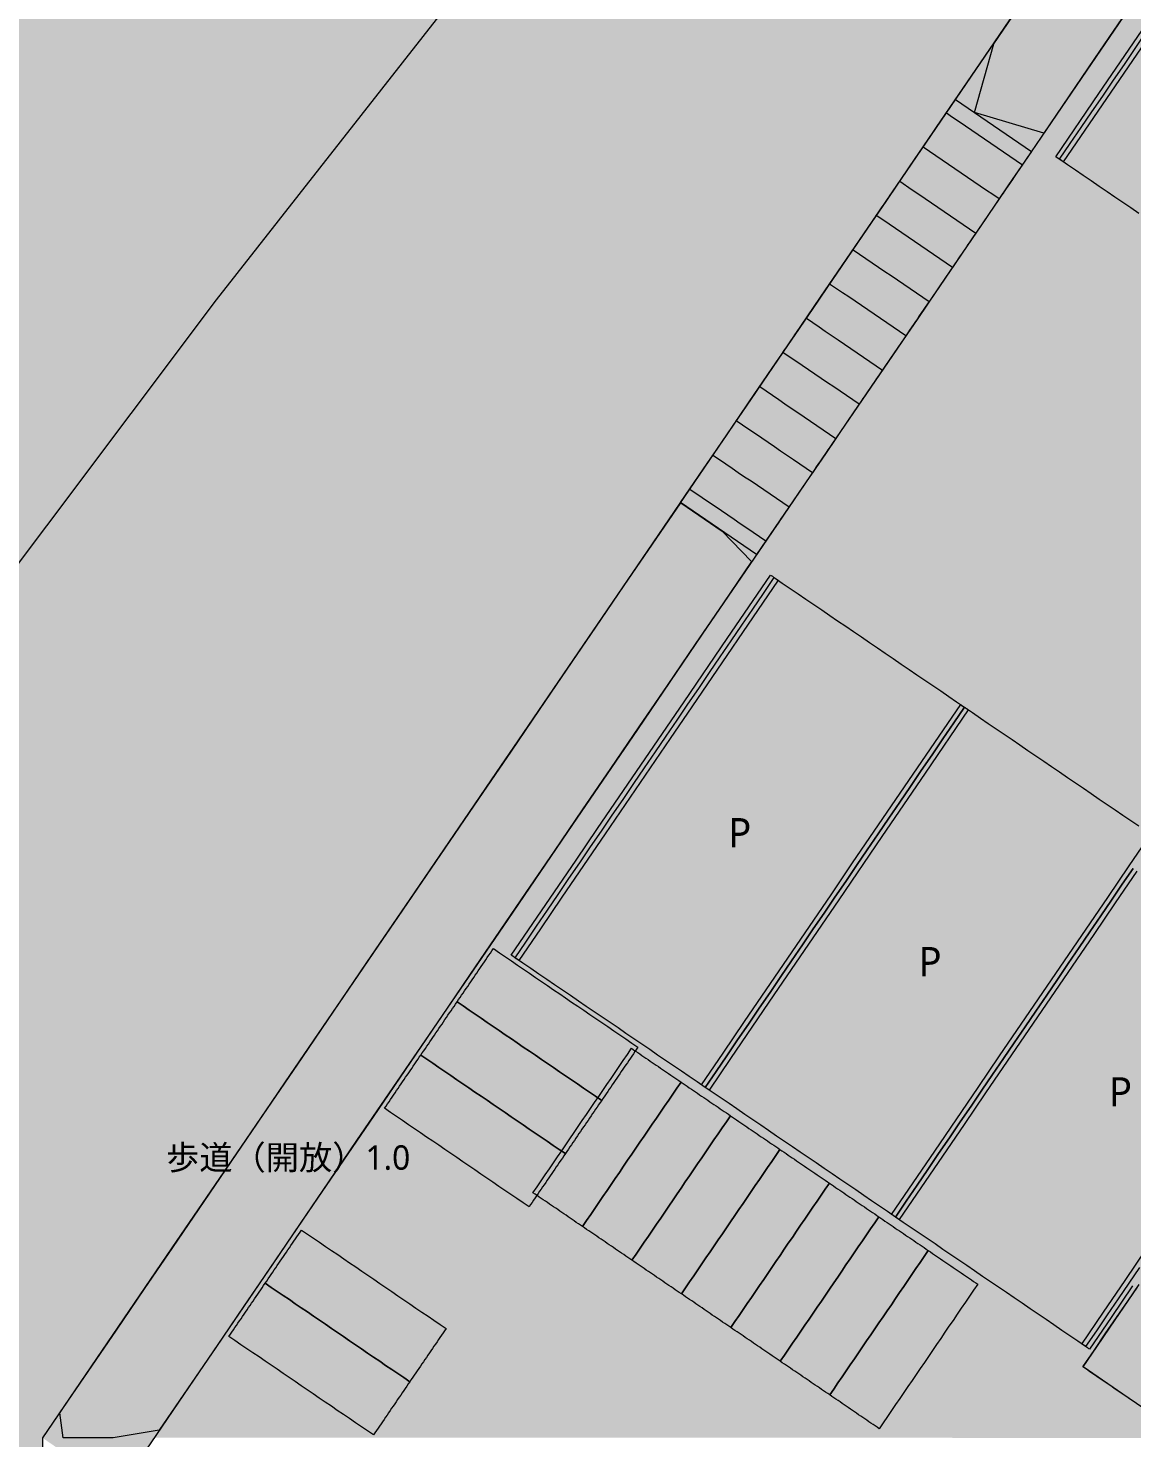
# Model space of a CAD drawing. Header units: millimetres. Extents: x -146962 to 322503, y -183624 to 284367.
# Drawn here: x 55445 to 67431, y 41401 to 56718 of the extents above; entities that cross this region are included whole.
import ezdxf

# ---------------------------------------------------------------- set-up
doc = ezdxf.new("R2010")
doc.units = ezdxf.units.MM
for name, color, linetype, lineweight in [('06_部屋の色', 8, 'Continuous', 0), ('30_敷地・外構', 8, 'Continuous', 9), ('60_部屋名・面積', 7, 'Continuous', 13)]:
    doc.layers.add(name, color=color, linetype=linetype, lineweight=lineweight)
doc.styles.add('JP', font='NotoSansCJKjp-Regular.otf')

msp = doc.modelspace()

# ---------------------------------------------------------------- hatches: boundary and pattern name
at = {"layer": '06_部屋の色'}
msp.add_hatch(color=8, dxfattribs=at).paths.add_polyline_path([(55602, 41399), (72499, 66190), (73325, 65623), (56429, 40831)])
at = {"layer": '06_部屋の色', "true_color": 0xd8d8d4}
msp.add_hatch(color=8, dxfattribs=at).paths.add_polyline_path([(72649, 57625), (72649, 57625), (72649, 57625), (72649, 57625), (72649, 57625), (72649, 57625), (72649, 57625), (72649, 57625), (72649, 57625), (72643, 57617), (72643, 57617), (72643, 57617), (72643, 57617), (72643, 57617), (72643, 57617), (72643, 57617), (72643, 57617), (72300, 57122), (72300, 57122), (72300, 57122), (72300, 57122), (72300, 57122), (72300, 57122), (72300, 57122), (72300, 57122), (72300, 57122), (72300, 57122), (72308, 57116), (72308, 57116), (72308, 57116), (72308, 57116), (72308, 57116), (72308, 57116), (72308, 57116), (73335, 56415), (70524, 52287), (70524, 52287), (70524, 52287), (70524, 52287), (70524, 52287), (70524, 52287), (70524, 52287), (70524, 52287), (70524, 52287), (70524, 52287), (70518, 52279), (70518, 52279), (70518, 52279), (70518, 52279), (70518, 52279), (70518, 52279), (70518, 52279), (73658, 50139), (67609, 41265), (67601, 41400), (67601, 41400), (67601, 41400), (67601, 41400), (67601, 41400), (67601, 41400), (67601, 41400), (67601, 41400), (67601, 41400), (67601, 41400), (67601, 41400), (67601, 41400), (67601, 41400), (67601, 41400), (67601, 41400), (67601, 41400), (67601, 41400), (56819, 41402), (69831, 60492), (70000, 60383), (70000, 60383), (70000, 60383), (70000, 60383), (70000, 60383), (70000, 60383), (70000, 60383), (70000, 60383), (70000, 60383), (70000, 60383), (70000, 60383), (70000, 60383), (70000, 60383), (70000, 60383), (70000, 60383), (70000, 60383), (70000, 60383), (72330, 63794), (72370, 63699), (72370, 63699), (72370, 63699), (72370, 63699), (72447, 63523), (72447, 63523), (72447, 63523), (72447, 63523), (72503, 63401), (72503, 63401), (72503, 63401), (72503, 63401), (72594, 63227), (72594, 63227), (72594, 63227), (72594, 63227), (72657, 63113), (72657, 63113), (72657, 63113), (72657, 63113), (72768, 62948), (72768, 62948), (72768, 62948), (72762, 62940), (72831, 62834), (72831, 62834), (72831, 62834), (72831, 62834), (72949, 62676), (72949, 62676), (72949, 62676), (72949, 62676), (73032, 62572), (73032, 62572), (73032, 62572), (73032, 62572), (73149, 62414), (73149, 62414), (73149, 62414), (73149, 62414), (73239, 62318), (73239, 62318), (73239, 62318), (73239, 62318), (73376, 62170), (73376, 62170), (73376, 62170), (73376, 62170), (73472, 62081), (73472, 62081), (73472, 62081), (73472, 62081), (73608, 61947), (73608, 61947), (73608, 61947), (73608, 61947), (73712, 61852), (73712, 61852), (73712, 61852), (73712, 61852), (73837, 61753), (73837, 61753), (73845, 61746), (73845, 61746), (73845, 61746), (73845, 61746), (73845, 61746), (73845, 61746), (73845, 61746), (73845, 61746), (73845, 61746), (73845, 61746), (73845, 61746), (73845, 61746), (73845, 61746), (73845, 61746), (73838, 61739), (73789, 61676), (73782, 61668), (73782, 61668), (73782, 61668), (73782, 61668), (73782, 61668), (73782, 61668), (73782, 61668), (73782, 61668), (73782, 61668), (73782, 61668), (73782, 61668), (73782, 61668), (73782, 61668), (73782, 61668), (73790, 61662), (73790, 61662), (73790, 61662), (73790, 61662), (73790, 61662), (74850, 60857)])
at = {"layer": '06_部屋の色', "true_color": 0x8e8e8a}
msp.add_hatch(color=8, dxfattribs=at).paths.add_polyline_path([(62529, 51568), (65510, 55943), (66343, 55383), (63355, 51000)])
at = {"layer": '06_部屋の色', "true_color": 0xf4f4f2}
for points in [[(65260, 55576), (65510, 55943), (66343, 55383), (66089, 55011)], [(64753, 54833), (65007, 55205), (65836, 54640), (65582, 54268)], [(64247, 54089), (64500, 54461), (65329, 53896), (65075, 53524)], [(63740, 53345), (63993, 53717), (64822, 53152), (64568, 52781)], [(63233, 52602), (63486, 52973), (64315, 52409), (64061, 52037)], [(62726, 51858), (62979, 52230), (63808, 51665), (63554, 51293)]]:
    msp.add_hatch(color=8, dxfattribs=at).paths.add_polyline_path(points)
at = {"layer": '30_敷地・外構'}
h = msp.add_hatch(color=8, dxfattribs=at)
h.paths.add_polyline_path([(-146962, 100544), (-108820, 189230), (-89283, 219877), (-87725, 222013), (-1960, 282350), (173184, 284367), (239072, 242938), (278732, 206219), (322503, 161507), (317095, -23425), (276188, -120904), (271912, -124752), (168970, -173180), (164529, -174704), (127796, -180333), (116091, -181839), (95830, -183624), (64542, -179082), (39436, -174835), (16841, -169718), (9303, -167782), (-59261, -128453), (-89342, -103738), (-132033, -30896), (-136480, -13512), (-141643, 9224), (-142349, 13012)])
h.paths.add_polyline_path([(85595, 85407), (55599, 41400), (55600, 29403), (10600, 29406), (10598, 1220), (163596, 1211), (163597, 29397), (118597, 29399), (118601, 85402)], flags=0)
h = msp.add_hatch(color=8, dxfattribs=at)
h.paths.add_polyline_path([(-122840, 122342), (-124832, 122200), (-125382, 127185), (-119143, 127611), (-110204, 126060), (-101386, 139829), (-111815, 146871), (-125387, 127191), (-128303, 127483), (-112865, 149880), (-97949, 139821), (-106558, 126363), (-96155, 124558), (-84181, 143578), (-81225, 142196), (-92705, 123956), (-85846, 122758), (-73839, 118944), (-70247, 120728), (-33699, 176217), (-24629, 169820), (-24100, 170888), (-27029, 174727), (-57116, 196500), (-72067, 207856), (-85148, 217060), (-84173, 218398), (-71137, 209025), (-56225, 197700), (-26154, 175940), (-20805, 169526), (-15970, 162255), (-12465, 158611), (-6134, 155824), (3424, 152451), (17670, 141847), (27443, 134457), (31782, 127735), (35710, 124737), (44841, 118867), (53137, 112269), (69058, 98454), (76931, 96076), (84316, 96975), (105584, 97704), (108980, 99628), (111620, 98947), (128503, 110998), (139073, 119227), (141070, 121111), (142079, 120500), (153772, 135698), (164346, 148204), (186381, 173802), (201679, 193130), (206641, 199176), (222524, 219930), (233590, 234002), (233380, 235652), (233479, 239339), (236017, 238953), (239434, 235443), (244858, 229058), (246428, 227145), (247785, 225733), (250143, 223717), (257187, 217859), (260140, 215050), (266581, 208738), (268525, 207422), (269565, 206786), (273555, 203995), (275243, 202635), (273766, 200330), (249472, 171828), (244460, 168467), (219590, 134888), (219281, 130289), (222309, 127382), (218328, 122378), (201013, 135474), (205076, 139748), (209934, 136395), (214219, 137154), (239075, 170297), (245309, 174359), (262141, 194027), (264348, 196656), (264229, 202071), (260868, 200548), (254364, 197480), (239220, 189107), (237483, 188497), (235341, 188181), (232949, 188066), (226535, 188210), (218404, 187803), (215398, 187511), (203373, 188731), (197600, 180155), (208370, 176073), (207498, 173759), (196008, 178107), (167764, 145281), (157252, 132853), (148185, 121295), (146164, 118673), (139513, 111902), (132794, 105977), (126709, 101170), (116615, 94169), (117216, 92845), (224067, 96365), (282091, 96336), (282085, 91837), (240329, 91869), (237220, 88796), (231844, 89407), (229114, 91872), (224145, 91875), (162162, 89837), (118595, 88297), (118595, 85402), (85595, 85407), (55599, 41400), (55599, 41185), (50893, 31639), (49834, 29018), (49720, 26021), (53022, -14688), (60478, -14422), (115138, -13511), (181453, -12083), (276538, -9682), (281614, -9606), (282929, -20581), (297016, -54962), (193104, -65584), (200361, -105231), (160998, -112555), (160161, -111647), (154190, -113445), (158337, -127436), (163073, -143732), (181853, -141520), (205595, -139015), (210124, -137839), (211550, -143661), (206667, -144936), (182518, -147474), (139395, -153205), (83173, -161461), (44137, -168144), (40406, -169927), (39608, -168897), (39070, -161841), (42125, -161348), (68065, -156897), (70645, -152915), (66737, -133729), (64071, -132402), (26005, -137992), (24370, -139710), (28757, -161918), (24809, -162567), (19137, -133831), (8512, -91546), (28215, -85921), (53537, -79663), (55226, -77298), (49956, -51470), (48593, -51027), (9510, -63985), (-19962, -72602), (-21528, -75423), (-6279, -135803), (-3999, -137744), (7150, -135421), (8162, -140310), (-6567, -143375), (-10374, -144379), (-11854, -139604), (-10624, -136902), (-26629, -73581), (-48815, -79462), (-49837, -81182), (-40029, -120653), (-44856, -121939), (-56410, -124323), (-57251, -121436), (-45576, -119031), (-56089, -76730), (-39531, -72346), (-37923, -68894), (-46709, -35631), (-102000, -43658), (-105929, -33122), (-46872, -24546), (-1154, -19167), (27095, -16439), (42358, -15519), (38408, 25464), (-22859, 20441), (-23717, 21532), (-60469, 18590), (-102973, 14487), (-124083, 12096), (-119214, -9343), (-114511, -27726), (-127364, -28973), (-131620, -12338), (-136746, 10236), (-137373, 13602), (-126279, 19582), (-125070, 17897), (-123155, 16402), (-105268, 18774), (-104118, 19689), (-93960, 78887), (-95519, 80946), (-111933, 83204), (-124616, 83581), (-136706, 82580), (-139787, 86332), (-124722, 87569), (-111598, 87186), (-94975, 84902), (-92612, 86731), (-87794, 114846), (-89223, 117261)])
h.paths.add_polyline_path([(225182, -56783), (284989, -50673), (287562, -46378), (277941, -22905), (275078, -20717), (216863, -22176), (215664, -23104), (222063, -54340)], flags=0)
h.paths.add_polyline_path([(145209, -145838), (157735, -144361), (152794, -129298), (148705, -115096), (137911, -118346), (143251, -144536)], flags=0)
h.paths.add_polyline_path([(136284, -110372), (138299, -112052), (159905, -106658), (191999, -100688), (193135, -99034), (190969, -87200), (189289, -86594), (135556, -97036), (133840, -98421)], flags=0)
h.paths.add_polyline_path([(195030, -59862), (216356, -57682), (217593, -54905), (211268, -24011), (208840, -22386), (186398, -22950), (184934, -24919), (191038, -56316)], flags=0)
h.paths.add_polyline_path([(132544, -92039), (134797, -93114), (188522, -82666), (189881, -81278), (187580, -68699), (185199, -67623), (131889, -79028), (130194, -80532)], flags=0)
h.paths.add_polyline_path([(102465, -104937), (111199, -148494), (113544, -150947), (137191, -147470), (138854, -145428), (122666, -66131), (119622, -64605), (97267, -69109), (95375, -71198)], flags=0)
h.paths.add_polyline_path([(128809, -73747), (131053, -75123), (184162, -63762), (186036, -61148), (183557, -50881), (180348, -48904), (128824, -59813), (126498, -62400)], flags=0)
h.paths.add_polyline_path([(63486, -77828), (78685, -152327), (83334, -155386), (105358, -152150), (107284, -149246), (98548, -105738), (91864, -73932), (87711, -71038), (65111, -75591)], flags=0)
h.paths.add_polyline_path([(118963, -25496), (124624, -53258), (126594, -54159), (180534, -42733), (181967, -41045), (179057, -26066), (176230, -23190), (120221, -24398)], flags=0)
h.paths.add_polyline_path([(58587, -53819), (61407, -67641), (63929, -69711), (118434, -58732), (120711, -56529), (118285, -44668), (115794, -43121), (60393, -51483)], flags=0)
h.paths.add_polyline_path([(46736, -85456), (43965, -88200), (52258, -127447), (55020, -128685), (63345, -127459), (64954, -125018), (56893, -85496), (54498, -83540)], flags=0)
h.paths.add_polyline_path([(14943, -96639), (20401, -118372), (22056, -124774), (23707, -131518), (25271, -133057), (46385, -129954), (48360, -125912), (40545, -88924), (37345, -87786), (29246, -89790), (17168, -93231)], flags=0)
h.paths.add_polyline_path([(54429, -33440), (56958, -45829), (59129, -47633), (115195, -39174), (116670, -36741), (114493, -26063), (112866, -24538), (61344, -25405)], flags=0)
h.paths.add_polyline_path([(235372, 230630), (225283, 217786), (209376, 197000), (205162, 190545), (215404, 189519), (218263, 189788), (226506, 190208), (232928, 190057), (235150, 190168), (237005, 190443), (238395, 190936), (253419, 199238), (260834, 203051), (264164, 204698), (264130, 206248), (257712, 212542), (254863, 215242), (247889, 221045), (245375, 223185), (243808, 224829), (242180, 226814), (238965, 230598)], flags=0)
h.paths.add_polyline_path([(40154, -26667), (27953, -27402), (5, -30088), (-41705, -35004), (-33405, -66437), (-29267, -69320), (-13378, -65474), (8112, -59196), (24963, -54124), (48878, -46196), (46431, -34216)], flags=0)
h.paths.add_polyline_path([(49749, -13568), (46401, 24617), (46356, 25022), (45934, 25762), (44759, 25638), (44615, 24324), (48074, -13712), (48399, -14089), (48716, -14273), (49597, -14189)], flags=0)
h.paths.add_polyline_path([(13313, 83539), (-11020, 81543), (-51867, 87357), (-49675, 101276), (-51862, 105662), (-80080, 114639), (-83002, 113216), (-98348, 23771), (-95271, 21401), (-67295, 24104), (-63732, 28825), (-58422, 59546), (-27098, 57308), (-23877, 56700), (-21883, 54553), (-22150, 52965), (-25677, 30137), (-23458, 27732), (20413, 31336), (31852, 33878), (45490, 35375), (47009, 38229), (50204, 43610), (51949, 46385), (57490, 53765), (66058, 64695), (66380, 65742), (67278, 67060), (66870, 67338), (66891, 67407), (64467, 69581), (76437, 85728), (72211, 88864), (70767, 90241), (69882, 90594), (68035, 91964), (67671, 91474), (65362, 92394), (54375, 101925), (50712, 100952), (39311, 81961)], flags=0)
h.paths.add_polyline_path([(12444, 134254), (-8795, 105401), (-11563, 90338), (-9670, 87668), (13248, 89539), (36045, 88158), (47154, 106671), (46396, 108693), (40761, 113176), (31691, 119010), (26565, 122909), (22234, 129625), (15465, 134741)], flags=0)
h.paths.add_polyline_path([(-26436, 51409), (-28724, 53421), (-53473, 55192), (-55383, 53692), (-59796, 28142), (-57139, 25019), (-32200, 27021), (-29883, 29065)], flags=0)
h.paths.add_polyline_path([(-17578, 90718), (-14442, 107850), (7616, 137814), (5557, 142137), (90, 146204), (-9026, 149430), (-12217, 147378), (-42765, 106598), (-44666, 94551), (-42881, 92133), (-20518, 88952)], flags=0)
h.paths.add_polyline_path([(-67942, 117884), (-67357, 116880), (-50453, 111510), (-44925, 114539), (-13829, 156074), (-19709, 162068), (-31002, 170041), (-33951, 169484)], flags=0)
at = {"layer": '30_敷地・外構', "true_color": 0xefe9de}
for points in [[(69253, 61423), (69807, 62235), (70360, 63047), (70914, 63860), (71468, 64672), (72021, 65484), (72678, 65626), (72783, 66602), (75551, 70663), (76105, 71475), (76659, 72287), (77256, 72867), (77576, 72220), (77022, 71408), (76469, 70595), (75915, 69783), (74808, 68159), (74256, 67345), (73874, 66444), (73330, 65627), (73578, 64967), (74281, 64323), (74171, 63496), (73617, 62683), (73064, 61871), (72510, 61059), (71956, 60247), (71403, 59434), (70849, 58622), (70067, 59014), (69255, 59567), (68688, 58826), (67027, 56389), (66474, 55577), (65723, 55803), (65931, 56549), (66485, 57362), (67039, 58174)], [(62531, 51560), (62980, 51254), (63302, 50923), (62995, 50473), (62689, 50024), (62383, 49574), (62076, 49125), (61770, 48675), (61463, 48226), (61157, 47777), (60851, 47327), (60238, 46428), (59932, 45979), (59625, 45529), (59319, 45080), (59012, 44630), (58706, 44181), (58400, 43731), (58093, 43282), (57787, 42832), (57481, 42383), (57174, 41933), (56868, 41484), (56367, 41401), (55823, 41401), (55790, 41671), (56403, 42570), (56709, 43020), (57016, 43469), (57935, 44818), (58241, 45267), (59160, 46615), (59467, 47065), (60386, 48413), (60692, 48863), (60999, 49312), (61305, 49762), (61611, 50211), (61918, 50661)], [(68526, 44554), (68674, 44771), (68821, 44987), (68969, 45204), (69264, 45637), (69412, 45854), (69560, 46070), (69707, 46287), (69867, 46438), (70084, 46290), (70517, 45995), (70734, 45847), (70586, 45631), (70439, 45414), (70291, 45197), (69996, 44764), (69848, 44548), (69405, 43898), (69257, 43681), (68667, 42815), (68519, 42598), (68371, 42381), (67929, 41731), (67768, 41581), (67552, 41728), (67335, 41876), (66902, 42171), (67050, 42388), (67197, 42604), (67345, 42821), (67493, 43038), (67788, 43471), (67935, 43688), (68083, 43904), (68231, 44121), (68378, 44337)]]:
    msp.add_hatch(color=8, dxfattribs=at).paths.add_polyline_path(points)

# ---------------------------------------------------------------- linework, layer by layer
at = {"layer": '30_敷地・外構'}
for points in [[(224145, 91875), (162162, 89837), (118595, 88297), (118595, 85402), (85595, 85407), (55599, 41400), (55599, 41185), (50893, 31639), (49834, 29018), (49720, 26021), (53022, -14688), (60478, -14422), (115138, -13511), (181453, -12083)], [(-23458, 27732), (20413, 31336), (31852, 33878), (45490, 35375), (47009, 38229), (50204, 43610), (51949, 46385), (57490, 53765), (66058, 64695), (66380, 65742), (67278, 67060), (66870, 67338), (66891, 67407), (64467, 69581), (76437, 85728), (72211, 88864)], [(85595, 85407), (55599, 41400), (55600, 29403), (10600, 29406), (10598, 1220), (163596, 1211), (163597, 29397), (118597, 29399), (118601, 85402), (85595, 85407)], [(118598, 85399), (118594, 29396), (55603, 29400), (55602, 41399), (85596, 85404), (118598, 85399)], [(68688, 58826), (67027, 56389), (66474, 55577), (65723, 55803), (65931, 56549), (66485, 57362)], [(67693, 57362), (66989, 56329), (66285, 55296), (65581, 54263), (64877, 53230), (64173, 52198), (63469, 51165), (62765, 50132), (62061, 49099), (61357, 48066), (60653, 47033), (59949, 46000), (59245, 44967), (58541, 43935), (57837, 42902), (57133, 41869), (56429, 40836)], [(67860, 56986), (67391, 56297), (67156, 55953), (66922, 55609), (66687, 55264), (66604, 55321), (67074, 56009), (67308, 56354), (67543, 56698), (67778, 57042)], [(55602, 41399), (56306, 42432), (57010, 43465), (57714, 44498), (58419, 45531), (59123, 46564), (59827, 47596), (60531, 48629), (61235, 49662), (61939, 50695), (62643, 51728), (63347, 52761), (64051, 53794), (64755, 54827), (65459, 55859), (66163, 56892)], [(66646, 55293), (66763, 55465), (66880, 55637), (66998, 55809), (67115, 55981), (67232, 56153), (67350, 56325), (67467, 56498), (67584, 56670), (67702, 56842)], [(64769, 54847), (65018, 55212), (65266, 55577), (65515, 55942), (65584, 55895), (65653, 55848), (65722, 55801), (65791, 55754), (65859, 55707), (65928, 55661), (65997, 55614), (66066, 55567), (66135, 55520), (66204, 55473), (66273, 55426), (66341, 55379), (66093, 55014), (65844, 54649), (65595, 54284), (65346, 53919), (65098, 53554), (64849, 53189), (64600, 52824), (64351, 52459), (64103, 52094), (63854, 51729), (63605, 51364), (63356, 50999), (63287, 51046), (63150, 51140), (63081, 51187), (63012, 51234), (62943, 51281), (62874, 51328), (62805, 51375), (62737, 51422), (62668, 51469), (62599, 51516), (62530, 51563), (62779, 51928), (63028, 52293), (63276, 52658), (63525, 53022), (63774, 53387), (64023, 53752), (64271, 54117), (64769, 54847)], [(65311, 55643), (65332, 55674), (65353, 55705), (65374, 55736), (65395, 55767), (65417, 55798), (65485, 55751), (65554, 55704), (65623, 55657), (65761, 55563), (65830, 55516), (65899, 55469), (65967, 55422), (66036, 55375), (66105, 55328), (66174, 55281), (66243, 55234), (66222, 55203), (66201, 55172), (66179, 55141), (66158, 55110), (66137, 55079), (66116, 55048), (66095, 55017), (66074, 54986), (66053, 54955), (66032, 54924), (66010, 54893), (65989, 54862), (65921, 54909), (65852, 54956), (65783, 55003), (65714, 55050), (65645, 55097), (65576, 55144), (65507, 55191), (65439, 55238), (65370, 55285), (65301, 55332), (65232, 55379), (65163, 55426), (65184, 55457), (65205, 55488), (65226, 55519), (65248, 55550), (65269, 55581), (65311, 55643)], [(67506, 54706), (67420, 54765), (67334, 54823), (67248, 54882), (67162, 54941), (67076, 54999), (66990, 55058), (66904, 55117), (66818, 55175), (66732, 55234), (66646, 55293)], [(64783, 54868), (64804, 54899), (64825, 54930), (64846, 54961), (64888, 55023), (64910, 55054), (65047, 54960), (65116, 54913), (65185, 54866), (65254, 54819), (65323, 54772), (65392, 54725), (65460, 54678), (65529, 54631), (65598, 54584), (65667, 54538), (65736, 54491), (65715, 54460), (65694, 54429), (65673, 54398), (65651, 54367), (65630, 54336), (65609, 54305), (65588, 54274), (65567, 54243), (65546, 54212), (65525, 54181), (65504, 54150), (65482, 54119), (65414, 54166), (65345, 54213), (65276, 54260), (65207, 54307), (65138, 54353), (65069, 54400), (65000, 54447), (64932, 54494), (64863, 54541), (64794, 54588), (64725, 54635), (64656, 54682), (64677, 54713), (64720, 54775), (64741, 54806), (64762, 54837), (64783, 54868)], [(64255, 54093), (64276, 54124), (64297, 54155), (64318, 54186), (64339, 54217), (64382, 54279), (64403, 54310), (64472, 54263), (64609, 54169), (64678, 54122), (64747, 54075), (64816, 54029), (64885, 53982), (64954, 53935), (65022, 53888), (65091, 53841), (65160, 53794), (65229, 53747), (65187, 53685), (65166, 53654), (65123, 53592), (65102, 53561), (65081, 53530), (65060, 53499), (65018, 53437), (64997, 53406), (64976, 53375), (64907, 53422), (64838, 53469), (64769, 53516), (64631, 53610), (64562, 53657), (64494, 53704), (64425, 53751), (64356, 53798), (64287, 53844), (64149, 53938), (64192, 54000), (64213, 54031), (64234, 54062), (64255, 54093)], [(63769, 53381), (63790, 53412), (63811, 53443), (63832, 53474), (63854, 53505), (63875, 53535), (63896, 53566), (63965, 53520), (64034, 53473), (64102, 53426), (64240, 53332), (64309, 53285), (64378, 53238), (64447, 53191), (64516, 53144), (64584, 53097), (64653, 53050), (64722, 53003), (64701, 52972), (64680, 52941), (64659, 52910), (64638, 52879), (64617, 52848), (64574, 52786), (64553, 52755), (64532, 52724), (64511, 52693), (64490, 52662), (64469, 52631), (64400, 52678), (64331, 52725), (64193, 52819), (64124, 52866), (64056, 52913), (63987, 52960), (63918, 53007), (63849, 53054), (63780, 53101), (63711, 53148), (63642, 53195), (63663, 53226), (63685, 53257), (63706, 53288), (63727, 53319), (63748, 53350), (63769, 53381)], [(63262, 52637), (63283, 52668), (63304, 52699), (63326, 52730), (63347, 52761), (63368, 52792), (63389, 52823), (63458, 52776), (63527, 52729), (63596, 52682), (63664, 52635), (63871, 52494), (63940, 52447), (64009, 52400), (64078, 52353), (64146, 52307), (64215, 52260), (64194, 52229), (64173, 52198), (64152, 52167), (64131, 52136), (64110, 52105), (64089, 52074), (64067, 52043), (64004, 51950), (63983, 51919), (63962, 51888), (63893, 51935), (63824, 51982), (63755, 52029), (63617, 52122), (63549, 52169), (63480, 52216), (63411, 52263), (63342, 52310), (63273, 52357), (63204, 52404), (63135, 52451), (63157, 52482), (63178, 52513), (63199, 52544), (63220, 52575), (63241, 52606), (63262, 52637)], [(62734, 51862), (62755, 51893), (62776, 51924), (62798, 51955), (62840, 52017), (62861, 52048), (62882, 52079), (62951, 52032), (63020, 51985), (63089, 51938), (63157, 51891), (63226, 51844), (63295, 51798), (63364, 51751), (63433, 51704), (63502, 51657), (63571, 51610), (63639, 51563), (63708, 51516), (63687, 51485), (63666, 51454), (63645, 51423), (63624, 51392), (63603, 51361), (63582, 51330), (63560, 51299), (63539, 51268), (63518, 51237), (63497, 51206), (63476, 51175), (63455, 51144), (63386, 51191), (63317, 51238), (63248, 51285), (63179, 51332), (63111, 51379), (62973, 51473), (62904, 51520), (62835, 51566), (62766, 51613), (62629, 51707), (62650, 51738), (62671, 51769), (62692, 51800), (62713, 51831), (62734, 51862)], [(62531, 51560), (62980, 51254), (63302, 50923), (62995, 50473), (62689, 50024), (62383, 49574), (62076, 49125), (61770, 48675), (61463, 48226), (61157, 47777), (60851, 47327), (60238, 46428), (59932, 45979), (59625, 45529), (59319, 45080), (59012, 44630), (58706, 44181), (58400, 43731), (58093, 43282), (57787, 42832), (57481, 42383), (57174, 41933), (56868, 41484), (56367, 41401), (55823, 41401), (55790, 41671), (56403, 42570), (56709, 43020), (57016, 43469), (57935, 44818), (58241, 45267), (59160, 46615), (59467, 47065), (60386, 48413), (60692, 48863), (60999, 49312), (61305, 49762), (61611, 50211), (61918, 50661), (62531, 51560)], [(63520, 50767), (63527, 50762), (63534, 50757), (63541, 50753), (63548, 50748), (63589, 50720), (62651, 49343), (62416, 48998), (61712, 47965), (61477, 47621), (61242, 47277), (61008, 46932), (60773, 46588), (60752, 46602), (60746, 46607), (60725, 46621), (60718, 46626), (60690, 46644), (60925, 46989), (61160, 47333), (61395, 47677), (61629, 48022), (61864, 48366), (62099, 48710), (62333, 49055), (62568, 49399), (63037, 50087), (63272, 50432), (63507, 50776), (63520, 50767)], [(60732, 46616), (60849, 46788), (60966, 46961), (61084, 47133), (61201, 47305), (61318, 47477), (61436, 47649), (61553, 47821), (61671, 47994), (61788, 48166), (61905, 48338), (62023, 48510), (62140, 48682), (62257, 48854), (62375, 49026), (62492, 49199), (62609, 49371), (62727, 49543), (62844, 49715), (62961, 49887), (63079, 50059), (63196, 50231), (63313, 50404), (63431, 50576), (63548, 50748), (63634, 50689), (63720, 50631), (63806, 50572), (63892, 50513), (63978, 50455), (64064, 50396), (64150, 50337), (64236, 50279), (64323, 50220), (64409, 50161), (64495, 50103), (64581, 50044), (64667, 49985), (64753, 49927), (64839, 49868), (64925, 49809), (65011, 49751), (65097, 49692), (65183, 49633), (65269, 49574), (65355, 49516), (65442, 49457), (65528, 49398), (65614, 49340), (65496, 49168), (65379, 48996), (65262, 48823), (65144, 48651), (65027, 48479), (64910, 48307), (64792, 48135), (64675, 47963), (64558, 47790), (64440, 47618), (64323, 47446), (64206, 47274), (64088, 47102), (63971, 46930), (63854, 46758), (63736, 46585), (63619, 46413), (63502, 46241), (63384, 46069), (63267, 45897), (63150, 45725), (63032, 45553), (62915, 45380), (62798, 45208), (62711, 45267), (62625, 45326), (62539, 45384), (62453, 45443), (62367, 45502), (62281, 45560), (62195, 45619), (62109, 45678), (62023, 45736), (61937, 45795), (61851, 45854), (61765, 45912), (61679, 45971), (61593, 46030), (61506, 46088), (61420, 46147), (61334, 46206), (61248, 46264), (61162, 46323), (61076, 46382), (60990, 46440), (60904, 46499), (60818, 46558), (60732, 46616)], [(65586, 49359), (65600, 49349), (65607, 49345), (65614, 49340), (65621, 49335), (65627, 49330), (65634, 49326), (65641, 49321), (65648, 49316), (65655, 49312), (65186, 48623), (64951, 48279), (64716, 47934), (64247, 47246), (64012, 46902), (63778, 46557), (63543, 46213), (63074, 45524), (62839, 45180), (62825, 45190), (62818, 45194), (62804, 45204), (62798, 45208), (62756, 45236), (62991, 45581), (63226, 45925), (64164, 47302), (64399, 47647), (64634, 47991), (64868, 48335), (65103, 48679), (65572, 49368), (65579, 49363), (65586, 49359)], [(62798, 45208), (62915, 45380), (63032, 45553), (63150, 45725), (63267, 45897), (63384, 46069), (63502, 46241), (63619, 46413), (63736, 46585), (63854, 46758), (63971, 46930), (64088, 47102), (64206, 47274), (64323, 47446), (64440, 47618), (64558, 47790), (64675, 47963), (64792, 48135), (64910, 48307), (65027, 48479), (65144, 48651), (65262, 48823), (65379, 48996), (65496, 49168), (65614, 49340), (65700, 49281), (65786, 49222), (65872, 49164), (65958, 49105), (66044, 49046), (66130, 48988), (66216, 48929), (66302, 48870), (66388, 48812), (66474, 48753), (66560, 48694), (66647, 48636), (66733, 48577), (66819, 48518), (66905, 48460), (66991, 48401), (67077, 48342), (67163, 48284), (67249, 48225), (67335, 48166), (67421, 48108), (67507, 48049)], [(67486, 47559), (67251, 47215), (67017, 46871), (66782, 46526), (66547, 46182), (66313, 45838), (66078, 45494), (65843, 45149), (65609, 44805), (65374, 44461), (65139, 44116), (64905, 43772), (64898, 43777), (64891, 43781), (64884, 43786), (64870, 43796), (64863, 43800), (64856, 43805), (64850, 43810), (64843, 43814), (64836, 43819), (64829, 43824), (64822, 43828), (65057, 44173), (65291, 44517), (65761, 45206), (65995, 45550), (66230, 45894), (66465, 46238), (66699, 46583), (66934, 46927), (67169, 47271), (67403, 47616), (67638, 47960)], [(67445, 47587), (67327, 47415), (67210, 47243), (67093, 47071), (66975, 46899), (66858, 46727), (66741, 46555), (66623, 46382), (66506, 46210), (66389, 46038), (66271, 45866), (66154, 45694), (66037, 45522), (65919, 45350), (65802, 45177), (65685, 45005), (65567, 44833), (65450, 44661), (65333, 44489), (65215, 44317), (65098, 44145), (64981, 43972), (64863, 43800), (64777, 43859), (64691, 43918), (64605, 43976), (64519, 44035), (64433, 44094), (64347, 44152), (64261, 44211), (64175, 44270), (64089, 44328), (64003, 44387), (63917, 44446), (63830, 44504), (63744, 44563), (63658, 44622), (63572, 44680), (63486, 44739), (63400, 44798), (63314, 44856), (63228, 44915), (63142, 44974), (63056, 45032), (62970, 45091), (62884, 45150), (62798, 45208)], [(64863, 43800), (64981, 43972), (65098, 44145), (65215, 44317), (65333, 44489), (65450, 44661), (65567, 44833), (65685, 45005), (65802, 45177), (65919, 45350), (66037, 45522), (66154, 45694), (66271, 45866), (66389, 46038), (66506, 46210), (66623, 46382), (66741, 46555), (66858, 46727), (66975, 46899), (67093, 47071), (67210, 47243), (67327, 47415), (67445, 47587)], [(60103, 46137), (60119, 46162), (60136, 46186), (60152, 46210), (60169, 46234), (60185, 46258), (60201, 46282), (60218, 46306), (60234, 46330), (60251, 46354), (60267, 46378), (60284, 46403), (60300, 46427), (60316, 46451), (60333, 46475), (60349, 46499), (60366, 46523), (60382, 46547), (60399, 46571), (60415, 46595), (60431, 46619), (60448, 46644), (60464, 46668), (60481, 46692), (60497, 46716), (60562, 46671), (60628, 46627), (60693, 46582), (60759, 46537), (60824, 46493), (60890, 46448), (60955, 46404), (61020, 46359), (61086, 46315), (61151, 46270), (61217, 46225), (61282, 46181), (61347, 46136), (61413, 46092), (61478, 46047), (61544, 46002), (61609, 45958), (61675, 45913), (61740, 45869), (61805, 45824), (61871, 45779), (61936, 45735), (62002, 45690), (62067, 45646), (62051, 45622), (62034, 45598), (62018, 45573), (62001, 45549), (61985, 45525), (61968, 45501), (61952, 45477), (61936, 45453), (61919, 45429), (61903, 45405), (61886, 45381), (61870, 45356), (61853, 45332), (61837, 45308), (61821, 45284), (61804, 45260), (61788, 45236), (61771, 45212), (61755, 45188), (61739, 45164), (61722, 45140), (61706, 45115), (61689, 45091), (61673, 45067), (61607, 45112), (61542, 45156), (61477, 45201), (61411, 45246), (61346, 45290), (61280, 45335), (61215, 45379), (61149, 45424), (61084, 45469), (61019, 45513), (60953, 45558), (60888, 45602), (60822, 45647), (60757, 45692), (60692, 45736), (60626, 45781), (60561, 45825), (60495, 45870), (60430, 45914), (60364, 45959), (60299, 46004), (60234, 46048), (60168, 46093), (60103, 46137)], [(59709, 45559), (59725, 45583), (59741, 45607), (59758, 45631), (59774, 45655), (59791, 45679), (59807, 45704), (59824, 45728), (59840, 45752), (59856, 45776), (59873, 45800), (59889, 45824), (59906, 45848), (59922, 45872), (59939, 45896), (59955, 45921), (59971, 45945), (59988, 45969), (60004, 45993), (60021, 46017), (60037, 46041), (60054, 46065), (60070, 46089), (60086, 46113), (60103, 46137), (60168, 46093), (60234, 46048), (60299, 46004), (60364, 45959), (60430, 45914), (60495, 45870), (60561, 45825), (60626, 45781), (60692, 45736), (60757, 45692), (60822, 45647), (60888, 45602), (60953, 45558), (61019, 45513), (61084, 45469), (61149, 45424), (61215, 45379), (61280, 45335), (61346, 45290), (61411, 45246), (61477, 45201), (61542, 45156), (61607, 45112), (61673, 45067), (61656, 45043), (61640, 45019), (61624, 44995), (61607, 44971), (61591, 44947), (61574, 44923), (61558, 44899), (61541, 44874), (61525, 44850), (61509, 44826), (61492, 44802), (61476, 44778), (61459, 44754), (61443, 44730), (61426, 44706), (61410, 44682), (61394, 44658), (61377, 44633), (61361, 44609), (61344, 44585), (61328, 44561), (61311, 44537), (61295, 44513), (61279, 44489), (61213, 44533), (61148, 44578), (61082, 44623), (61017, 44667), (60951, 44712), (60886, 44756), (60821, 44801), (60755, 44846), (60690, 44890), (60624, 44935), (60559, 44979), (60494, 45024), (60428, 45069), (60363, 45113), (60297, 45158), (60232, 45202), (60166, 45247), (60101, 45291), (60036, 45336), (59970, 45381), (59905, 45425), (59839, 45470), (59774, 45514), (59709, 45559)], [(59314, 44981), (59331, 45005), (59347, 45029), (59364, 45053), (59380, 45077), (59396, 45101), (59413, 45125), (59429, 45149), (59446, 45173), (59462, 45197), (59479, 45222), (59495, 45246), (59511, 45270), (59528, 45294), (59544, 45318), (59561, 45342), (59577, 45366), (59594, 45390), (59610, 45414), (59626, 45438), (59643, 45463), (59659, 45487), (59676, 45511), (59692, 45535), (59709, 45559), (59774, 45514), (59839, 45470), (59905, 45425), (59970, 45381), (60036, 45336), (60101, 45291), (60166, 45247), (60232, 45202), (60297, 45158), (60363, 45113), (60428, 45069), (60494, 45024), (60559, 44979), (60624, 44935), (60690, 44890), (60755, 44846), (60821, 44801), (60886, 44756), (60951, 44712), (61017, 44667), (61082, 44623), (61148, 44578), (61213, 44533), (61279, 44489), (61262, 44465), (61246, 44441), (61229, 44417), (61213, 44392), (61196, 44368), (61180, 44344), (61164, 44320), (61147, 44296), (61131, 44272), (61114, 44248), (61098, 44224), (61081, 44200), (61065, 44176), (61049, 44151), (61032, 44127), (61016, 44103), (60999, 44079), (60983, 44055), (60966, 44031), (60950, 44007), (60934, 43983), (60917, 43959), (60901, 43935), (60884, 43910), (60819, 43955), (60753, 44000), (60688, 44044), (60623, 44089), (60557, 44133), (60492, 44178), (60426, 44223), (60361, 44267), (60296, 44312), (60230, 44356), (60165, 44401), (60099, 44446), (60034, 44490), (59968, 44535), (59903, 44579), (59838, 44624), (59772, 44668), (59707, 44713), (59641, 44758), (59576, 44802), (59511, 44847), (59445, 44891), (59380, 44936), (59314, 44981)], [(60927, 44063), (60972, 44128), (61017, 44193), (61061, 44259), (61106, 44324), (61150, 44390), (61195, 44455), (61240, 44520), (61284, 44586), (61329, 44651), (61373, 44717), (61418, 44782), (61463, 44848), (61507, 44913), (61552, 44978), (61596, 45044), (61641, 45109), (61685, 45175), (61730, 45240), (61775, 45305), (61819, 45371), (61864, 45436), (61908, 45502), (61953, 45567), (61998, 45633), (62020, 45617), (62042, 45602), (62065, 45587), (62087, 45572), (62109, 45556), (62132, 45541), (62154, 45526), (62177, 45511), (62199, 45495), (62221, 45480), (62244, 45465), (62266, 45450), (62289, 45434), (62311, 45419), (62333, 45404), (62356, 45388), (62378, 45373), (62400, 45358), (62423, 45343), (62445, 45327), (62468, 45312), (62490, 45297), (62512, 45282), (62535, 45266), (62490, 45201), (62445, 45136), (62401, 45070), (62356, 45005), (62312, 44939), (62267, 44874), (62223, 44809), (62178, 44743), (62133, 44678), (62089, 44612), (62044, 44547), (62000, 44481), (61955, 44416), (61910, 44351), (61866, 44285), (61821, 44220), (61777, 44154), (61732, 44089), (61687, 44024), (61643, 43958), (61598, 43893), (61554, 43827), (61509, 43762), (61465, 43696), (61442, 43712), (61420, 43727), (61397, 43742), (61375, 43757), (61353, 43773), (61330, 43788), (61308, 43803), (61286, 43819), (61263, 43834), (61241, 43849), (61218, 43864), (61196, 43880), (61174, 43895), (61151, 43910), (61129, 43925), (61106, 43941), (61084, 43956), (61062, 43971), (61039, 43986), (61017, 44002), (60995, 44017), (60972, 44032), (60950, 44047), (60927, 44063)], [(61465, 43696), (61509, 43762), (61554, 43827), (61598, 43893), (61643, 43958), (61687, 44024), (61732, 44089), (61777, 44154), (61821, 44220), (61866, 44285), (61910, 44351), (61955, 44416), (62000, 44481), (62044, 44547), (62089, 44612), (62133, 44678), (62178, 44743), (62223, 44809), (62267, 44874), (62312, 44939), (62356, 45005), (62401, 45070), (62445, 45136), (62490, 45201), (62535, 45266), (62557, 45251), (62579, 45236), (62602, 45221), (62624, 45205), (62647, 45190), (62669, 45175), (62691, 45160), (62714, 45144), (62736, 45129), (62758, 45114), (62781, 45099), (62803, 45083), (62826, 45068), (62848, 45053), (62870, 45038), (62893, 45022), (62915, 45007), (62937, 44992), (62960, 44977), (62982, 44961), (63005, 44946), (63027, 44931), (63049, 44916), (63072, 44900), (63027, 44835), (62983, 44770), (62938, 44704), (62893, 44639), (62849, 44573), (62804, 44508), (62760, 44442), (62715, 44377), (62670, 44312), (62626, 44246), (62581, 44181), (62537, 44115), (62492, 44050), (62448, 43985), (62403, 43919), (62358, 43854), (62314, 43788), (62269, 43723), (62225, 43657), (62180, 43592), (62135, 43527), (62091, 43461), (62046, 43396), (62002, 43330), (61979, 43346), (61957, 43361), (61935, 43376), (61912, 43391), (61890, 43407), (61867, 43422), (61845, 43437), (61823, 43452), (61800, 43468), (61778, 43483), (61755, 43498), (61733, 43513), (61711, 43529), (61688, 43544), (61666, 43559), (61644, 43574), (61621, 43590), (61599, 43605), (61576, 43620), (61554, 43635), (61532, 43651), (61509, 43666), (61487, 43681), (61465, 43696)], [(62002, 43330), (62046, 43396), (62091, 43461), (62135, 43527), (62180, 43592), (62225, 43657), (62269, 43723), (62314, 43788), (62358, 43854), (62403, 43919), (62448, 43985), (62492, 44050), (62537, 44115), (62581, 44181), (62626, 44246), (62670, 44312), (62715, 44377), (62760, 44442), (62804, 44508), (62849, 44573), (62893, 44639), (62938, 44704), (62983, 44770), (63027, 44835), (63072, 44900), (63094, 44885), (63117, 44870), (63139, 44855), (63161, 44839), (63184, 44824), (63206, 44809), (63228, 44794), (63251, 44778), (63273, 44763), (63296, 44748), (63318, 44733), (63340, 44717), (63363, 44702), (63385, 44687), (63407, 44672), (63430, 44656), (63452, 44641), (63475, 44626), (63497, 44611), (63519, 44595), (63542, 44580), (63564, 44565), (63586, 44550), (63609, 44534), (63564, 44469), (63520, 44403), (63475, 44338), (63431, 44273), (63386, 44207), (63341, 44142), (63297, 44076), (63252, 44011), (63208, 43946), (63163, 43880), (63118, 43815), (63074, 43749), (63029, 43684), (62985, 43618), (62940, 43553), (62895, 43488), (62851, 43422), (62806, 43357), (62762, 43291), (62717, 43226), (62673, 43161), (62628, 43095), (62583, 43030), (62539, 42964), (62516, 42980), (62494, 42995), (62472, 43010), (62449, 43025), (62427, 43041), (62404, 43056), (62382, 43071), (62360, 43086), (62337, 43102), (62315, 43117), (62293, 43132), (62270, 43147), (62248, 43163), (62225, 43178), (62203, 43193), (62181, 43208), (62158, 43224), (62136, 43239), (62114, 43254), (62091, 43269), (62069, 43285), (62046, 43300), (62024, 43315), (62002, 43330)], [(62539, 42964), (62583, 43030), (62628, 43095), (62673, 43161), (62717, 43226), (62762, 43291), (62806, 43357), (62851, 43422), (62895, 43488), (62940, 43553), (62985, 43618), (63029, 43684), (63074, 43749), (63118, 43815), (63163, 43880), (63208, 43946), (63252, 44011), (63297, 44076), (63341, 44142), (63386, 44207), (63431, 44273), (63475, 44338), (63520, 44403), (63564, 44469), (63609, 44534), (63631, 44519), (63654, 44504), (63676, 44489), (63698, 44473), (63721, 44458), (63743, 44443), (63766, 44427), (63788, 44412), (63810, 44397), (63833, 44382), (63855, 44366), (63877, 44351), (63900, 44336), (63922, 44321), (63945, 44305), (63967, 44290), (63989, 44275), (64012, 44260), (64034, 44244), (64056, 44229), (64079, 44214), (64101, 44199), (64124, 44183), (64146, 44168), (64101, 44103), (64057, 44037), (64012, 43972), (63968, 43907), (63923, 43841), (63878, 43776), (63834, 43710), (63789, 43645), (63745, 43579), (63700, 43514), (63656, 43449), (63611, 43383), (63566, 43318), (63522, 43252), (63477, 43187), (63433, 43122), (63388, 43056), (63343, 42991), (63299, 42925), (63254, 42860), (63210, 42794), (63165, 42729), (63120, 42664), (63076, 42598), (63053, 42613), (63031, 42629), (63009, 42644), (62986, 42659), (62964, 42674), (62942, 42690), (62919, 42705), (62897, 42720), (62874, 42735), (62852, 42751), (62830, 42766), (62807, 42781), (62785, 42796), (62763, 42812), (62740, 42827), (62718, 42842), (62695, 42858), (62673, 42873), (62651, 42888), (62628, 42903), (62606, 42919), (62584, 42934), (62561, 42949), (62539, 42964)], [(63076, 42598), (63120, 42664), (63165, 42729), (63210, 42794), (63254, 42860), (63299, 42925), (63343, 42991), (63388, 43056), (63433, 43122), (63477, 43187), (63522, 43252), (63566, 43318), (63611, 43383), (63656, 43449), (63700, 43514), (63745, 43579), (63789, 43645), (63834, 43710), (63878, 43776), (63923, 43841), (63968, 43907), (64012, 43972), (64057, 44037), (64101, 44103), (64146, 44168), (64168, 44153), (64191, 44138), (64213, 44122), (64235, 44107), (64258, 44092), (64280, 44077), (64303, 44061), (64325, 44046), (64347, 44031), (64370, 44016), (64392, 44000), (64415, 43985), (64437, 43970), (64459, 43955), (64482, 43939), (64504, 43924), (64526, 43909), (64549, 43894), (64571, 43878), (64594, 43863), (64616, 43848), (64638, 43833), (64661, 43817), (64683, 43802), (64638, 43737), (64594, 43671), (64549, 43606), (64505, 43540), (64460, 43475), (64416, 43410), (64371, 43344), (64326, 43279), (64282, 43213), (64237, 43148), (64193, 43083), (64148, 43017), (64103, 42952), (64059, 42886), (64014, 42821), (63970, 42755), (63925, 42690), (63880, 42625), (63836, 42559), (63791, 42494), (63747, 42428), (63702, 42363), (63658, 42298), (63613, 42232), (63591, 42247), (63568, 42263), (63546, 42278), (63523, 42293), (63501, 42308), (63479, 42324), (63456, 42339), (63434, 42354), (63412, 42369), (63389, 42385), (63367, 42400), (63344, 42415), (63322, 42430), (63300, 42446), (63277, 42461), (63255, 42476), (63233, 42491), (63210, 42507), (63188, 42522), (63165, 42537), (63143, 42552), (63121, 42568), (63098, 42583), (63076, 42598)], [(58019, 43080), (58035, 43104), (58052, 43128), (58068, 43152), (58085, 43176), (58101, 43201), (58117, 43225), (58134, 43249), (58150, 43273), (58167, 43297), (58183, 43321), (58200, 43345), (58216, 43369), (58232, 43393), (58249, 43417), (58265, 43442), (58282, 43466), (58298, 43490), (58315, 43514), (58331, 43538), (58347, 43562), (58364, 43586), (58380, 43610), (58397, 43634), (58413, 43658), (58479, 43614), (58544, 43569), (58609, 43525), (58675, 43480), (58740, 43436), (58806, 43391), (58871, 43346), (58936, 43302), (59002, 43257), (59067, 43213), (59133, 43168), (59198, 43123), (59264, 43079), (59329, 43034), (59394, 42990), (59460, 42945), (59525, 42900), (59591, 42856), (59656, 42811), (59721, 42767), (59787, 42722), (59852, 42678), (59918, 42633), (59983, 42588), (59967, 42564), (59950, 42540), (59934, 42516), (59917, 42492), (59901, 42468), (59885, 42444), (59868, 42420), (59852, 42396), (59835, 42371), (59819, 42347), (59802, 42323), (59786, 42299), (59770, 42275), (59753, 42251), (59737, 42227), (59720, 42203), (59704, 42179), (59687, 42155), (59671, 42130), (59655, 42106), (59638, 42082), (59622, 42058), (59605, 42034), (59589, 42010), (59523, 42055), (59458, 42099), (59393, 42144), (59327, 42188), (59262, 42233), (59196, 42277), (59131, 42322), (59066, 42367), (59000, 42411), (58935, 42456), (58869, 42500), (58804, 42545), (58738, 42590), (58673, 42634), (58608, 42679), (58542, 42723), (58477, 42768), (58411, 42813), (58346, 42857), (58281, 42902), (58215, 42946), (58150, 42991), (58084, 43035), (58019, 43080)], [(63613, 42232), (63658, 42298), (63702, 42363), (63747, 42428), (63791, 42494), (63836, 42559), (63880, 42625), (63925, 42690), (63970, 42755), (64014, 42821), (64059, 42886), (64103, 42952), (64148, 43017), (64193, 43083), (64237, 43148), (64282, 43213), (64326, 43279), (64371, 43344), (64416, 43410), (64460, 43475), (64505, 43540), (64549, 43606), (64594, 43671), (64638, 43737), (64683, 43802), (64705, 43787), (64728, 43772), (64750, 43756), (64773, 43741), (64795, 43726), (64817, 43711), (64840, 43695), (64862, 43680), (64884, 43665), (64907, 43650), (64929, 43634), (64952, 43619), (64974, 43604), (64996, 43589), (65019, 43573), (65041, 43558), (65064, 43543), (65086, 43528), (65108, 43512), (65131, 43497), (65153, 43482), (65175, 43467), (65198, 43451), (65220, 43436), (65176, 43371), (65131, 43305), (65086, 43240), (65042, 43174), (64997, 43109), (64953, 43044), (64908, 42978), (64863, 42913), (64819, 42847), (64774, 42782), (64730, 42716), (64685, 42651), (64641, 42586), (64596, 42520), (64551, 42455), (64507, 42389), (64462, 42324), (64418, 42259), (64373, 42193), (64328, 42128), (64284, 42062), (64239, 41997), (64195, 41931), (64150, 41866), (64128, 41881), (64105, 41897), (64083, 41912), (64061, 41927), (64038, 41942), (64016, 41958), (63993, 41973), (63971, 41988), (63949, 42003), (63926, 42019), (63904, 42034), (63882, 42049), (63859, 42064), (63837, 42080), (63814, 42095), (63792, 42110), (63770, 42125), (63747, 42141), (63725, 42156), (63702, 42171), (63680, 42186), (63658, 42202), (63635, 42217), (63613, 42232)], [(67516, 43253), (67398, 43081), (67281, 42909), (67164, 42736), (67046, 42564), (66929, 42392), (66843, 42451), (66757, 42510), (66671, 42568), (66585, 42627), (66499, 42686), (66413, 42744), (66327, 42803), (66241, 42862), (66154, 42920), (66068, 42979), (65982, 43038), (65896, 43096), (65810, 43155), (65724, 43214), (65638, 43272), (65552, 43331), (65466, 43390), (65380, 43448), (65294, 43507), (65208, 43566), (65122, 43624), (65035, 43683), (64949, 43742), (64863, 43800)], [(64150, 41866), (64195, 41931), (64239, 41997), (64284, 42062), (64328, 42128), (64373, 42193), (64418, 42259), (64462, 42324), (64507, 42389), (64551, 42455), (64596, 42520), (64641, 42586), (64685, 42651), (64730, 42716), (64774, 42782), (64819, 42847), (64863, 42913), (64908, 42978), (64953, 43044), (64997, 43109), (65042, 43174), (65086, 43240), (65131, 43305), (65176, 43371), (65220, 43436), (65243, 43421), (65265, 43405), (65287, 43390), (65310, 43375), (65332, 43360), (65354, 43344), (65377, 43329), (65399, 43314), (65422, 43299), (65444, 43283), (65466, 43268), (65489, 43253), (65511, 43238), (65533, 43222), (65556, 43207), (65578, 43192), (65601, 43177), (65623, 43161), (65645, 43146), (65668, 43131), (65690, 43116), (65713, 43100), (65735, 43085), (65757, 43070), (65713, 43004), (65668, 42939), (65624, 42874), (65579, 42808), (65534, 42743), (65490, 42677), (65445, 42612), (65401, 42547), (65356, 42481), (65311, 42416), (65267, 42350), (65222, 42285), (65178, 42219), (65133, 42154), (65088, 42089), (65044, 42023), (64999, 41958), (64955, 41892), (64910, 41827), (64866, 41762), (64821, 41696), (64776, 41631), (64732, 41565), (64687, 41500), (64665, 41515), (64642, 41530), (64620, 41546), (64598, 41561), (64575, 41576), (64553, 41591), (64531, 41607), (64508, 41622), (64486, 41637), (64463, 41652), (64441, 41668), (64419, 41683), (64396, 41698), (64374, 41713), (64351, 41729), (64329, 41744), (64307, 41759), (64284, 41774), (64262, 41790), (64240, 41805), (64217, 41820), (64195, 41836), (64172, 41851), (64150, 41866)], [(67440, 43053), (67205, 42708), (66970, 42364), (66964, 42369), (66957, 42373), (66950, 42378), (66908, 42406), (66902, 42411), (66888, 42420), (67122, 42765), (67357, 43109), (67592, 43453)], [(57625, 42502), (57641, 42526), (57658, 42550), (57674, 42574), (57690, 42598), (57707, 42622), (57723, 42646), (57740, 42670), (57756, 42694), (57772, 42719), (57789, 42743), (57805, 42767), (57822, 42791), (57838, 42815), (57855, 42839), (57871, 42863), (57887, 42887), (57904, 42911), (57920, 42935), (57937, 42960), (57953, 42984), (57970, 43008), (57986, 43032), (58002, 43056), (58019, 43080), (58084, 43035), (58150, 42991), (58215, 42946), (58281, 42902), (58346, 42857), (58411, 42813), (58477, 42768), (58542, 42723), (58608, 42679), (58673, 42634), (58738, 42590), (58804, 42545), (58869, 42500), (58935, 42456), (59000, 42411), (59066, 42367), (59131, 42322), (59196, 42277), (59262, 42233), (59327, 42188), (59393, 42144), (59458, 42099), (59523, 42055), (59589, 42010), (59572, 41986), (59556, 41962), (59540, 41938), (59523, 41914), (59507, 41889), (59490, 41865), (59474, 41841), (59457, 41817), (59441, 41793), (59425, 41769), (59408, 41745), (59392, 41721), (59375, 41697), (59359, 41673), (59342, 41648), (59326, 41624), (59310, 41600), (59293, 41576), (59277, 41552), (59260, 41528), (59244, 41504), (59227, 41480), (59211, 41456), (59195, 41432), (59129, 41476), (59064, 41521), (58998, 41565), (58933, 41610), (58868, 41654), (58802, 41699), (58737, 41744), (58671, 41788), (58606, 41833), (58540, 41877), (58475, 41922), (58410, 41967), (58344, 42011), (58279, 42056), (58213, 42100), (58148, 42145), (58083, 42190), (58017, 42234), (57952, 42279), (57886, 42323), (57821, 42368), (57755, 42412), (57690, 42457), (57625, 42502)], [(66899, 42171), (67021, 42350), (67143, 42529), (67265, 42708), (67387, 42887), (67509, 43066)], [(67552, 41728), (67335, 41876), (66902, 42171), (67050, 42388), (67197, 42604), (67345, 42821), (67493, 43038)], [(67467, 41783), (67429, 41809), (67391, 41835), (67354, 41861), (67316, 41887), (67278, 41912), (67240, 41938), (67202, 41964), (67164, 41990), (67126, 42016), (67088, 42042), (67051, 42067), (67013, 42093), (66975, 42119), (66937, 42145), (66899, 42171)]]:
    msp.add_lwpolyline(points, dxfattribs=at)

# ---------------------------------------------------------------- texts
at = {"layer": '60_部屋名・面積', "attachment_point": 5, "style": 'JP'}
for s, insert, char_height in [('P', (63173, 47976), 318), ('P', (65240, 46575), 318), ('P', (67308, 45160), 318), ('歩道（開放）1.0', (58268, 44429), 264.6)]:
    msp.add_mtext(s, dxfattribs=dict(at, insert=insert, char_height=char_height))

doc.saveas('drawing.dxf')
